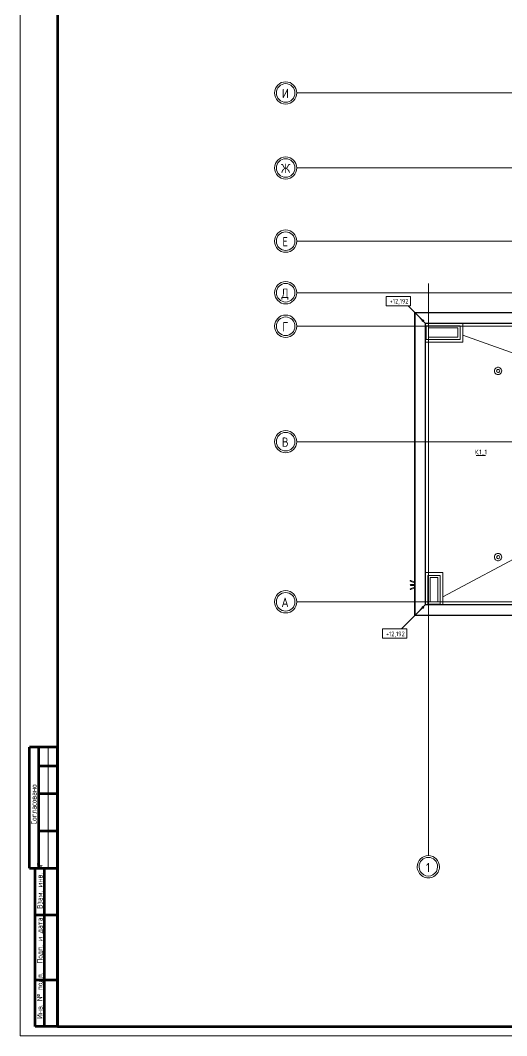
# Model space of a CAD drawing. Header units: millimetres. Extents: x -87434 to 499450, y -468665 to 122144.
# Drawn here: x 380550 to 406706, y -29789 to 24745 of the extents above; entities that cross this region are included whole.
import ezdxf

# ---------------------------------------------------------------- set-up
doc = ezdxf.new("R2010")
doc.units = ezdxf.units.MM
doc.linetypes.add('ADSK_Линия сетки', pattern=[25, 20, -2.5, 0, -2.5])
for name, color, linetype, lineweight in [('Высотные отметки', 252, 'Continuous', 9), ('Крыши', 252, 'Continuous', 9), ('Марки крыш', 252, 'Continuous', 20), ('Мебель', 252, 'Continuous', 18), ('Оси', 252, 'Continuous', 9), ('ОФ_рамка', 8, 'Continuous', 60), ('Поручни', 252, 'Continuous', 9), ('Специальное оборудование', 252, 'Continuous', 18), ('Типовые аннотации', 252, 'Continuous', 18)]:
    doc.layers.add(name, color=color, linetype=linetype, lineweight=lineweight)
doc.layers.add('Стены', color=252, linetype='Continuous')
doc.styles.add('GOST Common_2', font='', dxfattribs={"width": 0.9, "height": 250})
doc.styles.add('GOST Common_3', font='', dxfattribs={"height": 3.5})
doc.styles.add('ГОСТ 2.304', font='')
doc.styles.get('GOST Common_2').set_extended_font_data('GOST type B')
doc.styles.get('GOST Common_3').set_extended_font_data('GOST 2.304 type A')
doc.styles.get('ГОСТ 2.304').set_extended_font_data('GOST 2.304 type A')

# ---------------------------------------------------------------- blocks, each defined once
blk = doc.blocks.new('А0')
at = {"layer": 'ОФ_рамка', "color": 0, "linetype": 'Continuous', "lineweight": 5, "ltscale": 100}
for points in [[(222168, -309617), (222168, -393717)], [(222168, -393717), (341068, -393717)]]:
    blk.add_lwpolyline(points, dxfattribs=at)
at = {"layer": 'ОФ_рамка', "color": 0, "linetype": 'Continuous', "ltscale": 100}
for points in [[(224168, -310117), (224168, -393217)], [(224168, -393217), (340568, -393217)]]:
    blk.add_lwpolyline(points, dxfattribs=at)
at = {"layer": 'ОФ_рамка', "color": 0, "linetype": 'Continuous'}
for points in [[(222668, -384717), (222668, -378217)], [(224168, -378217), (222668, -378217)], [(223168, -384717), (223168, -378217)], [(224168, -393217), (224168, -378217)], [(223168, -379217), (224168, -379217)], [(223168, -380717), (224168, -380717)], [(223168, -382717), (224168, -382717)], [(222668, -384717), (224168, -384717)], [(222968, -393217), (222968, -384717)], [(223468, -393217), (223468, -384717)], [(222968, -387217), (224168, -387217)], [(222968, -390717), (224168, -390717)], [(224168, -393217), (222968, -393217)]]:
    blk.add_lwpolyline(points, dxfattribs=at)
at = {"layer": 'ОФ_рамка', "color": 0, "linetype": 'Continuous', "lineweight": 5}
blk.add_lwpolyline([(223668, -384717), (223668, -378217)], dxfattribs=at)
at = {"layer": 'ОФ_рамка', "color": 0, "linetype": 'Continuous', "lineweight": 5, "char_height": 300, "attachment_point": 1, "rotation": 90, "style": 'ГОСТ 2.304'}
for s, insert, width in [('\\fGOST 2.304 type A|b0|i0|c1|p34;\\W1.0000000000;\\T1.0000000000;\\o\\lСогласовано', (222748, -382374), 1992.86), ('\\fGOST 2.304 type A|b0|i0|c1|p34;\\W1.0000000000;\\T1.0000000000;\\o\\lВзам. инв. №', (223066, -386910), 2077.93), ('\\fGOST 2.304 type A|b0|i0|c1|p34;\\W1.0000000000;\\T1.0000000000;\\o\\lПодп. и дата', (223068, -389839), 2065.5), ('\\fGOST 2.304 type A|b0|i0|c1|p34;\\W1.0000000000;\\T1.0000000000;\\o\\lИнв. № подл.', (223065, -392816), 2070.21)]:
    blk.add_mtext(s, dxfattribs=dict(at, insert=insert, width=width))
blk = doc.blocks.new('Трехрожковый флагодержатель - Трехрожковый флагодержатель-1741655-Маркировочный план кровли')
at = {"layer": 'Мебель'}
for p, q in [((-424, -30), (-424, 0)), ((-146, 0), (-146, -30)), ((146, 0), (146, -30)), ((424, 0), (424, -30)), ((-146, -30), (-424, -30)), ((-149, -30), (-247, -243)), ((-202, -264), (-94, -30)), ((146, -30), (-146, -30)), ((-24, -30), (-24, -250)), ((26, -250), (26, -30)), ((94, -30), (202, -265)), ((424, -30), (146, -30)), ((248, -244), (149, -30))]:
    blk.add_line(p, q, dxfattribs=at)
for centre, major_axis, ratio, start_param, end_param in [((-225, -254), (-22.7, 10.5), 0.627171, 3.776342, 6.917934), ((-225, -254), (-22.7, 10.5), 0.627171, 0.634749, 3.776342), ((1, -250), (25, 0), 0.707107, 0, 3.141593), ((1, -250), (-25, 0), 0.707107, 0, 3.141593), ((225, -254), (22.7, 10.5), 0.627171, 2.506844, 5.648436), ((225, -254), (22.7, 10.5), 0.627171, 5.648436, 8.790029)]:
    blk.add_ellipse(centre, major_axis=major_axis, ratio=ratio, start_param=start_param, end_param=end_param, dxfattribs=at)
blk = doc.blocks.new('TN_Аэратор кровельный ТехноНИКОЛЬ ЭКО_Тип 2 - Аэратор кровельный ТехноНИКОЛЬ ЭКО 110x470мм-V21-Маркировочный план кровли')
at = {"layer": 'Специальное оборудование'}
for p, q in [((-29586, -7645), (-29586, -7645)), ((-29586, -8035), (-29586, -8035)), ((-29581, -7790), (-29582, -7790)), ((-29582, -7890), (-29581, -7890)), ((-29579, -7755), (-29581, -7755)), ((-29581, -7925), (-29579, -7925))]:
    blk.add_line(p, q, dxfattribs=at)
for centre, major_axis, start_param, end_param in [((-29586, -7840), (0, 195), 4.712389, 7.853982), ((-29586, -7840), (0, 195), 1.570796, 4.712389), ((-29581, -7840), (0, 85), 6.108652, 7.853982), ((-29581, -7840), (0, 85), 1.570796, 3.316126), ((-29579, -7840), (0, 85), 4.712389, 7.853982), ((-29579, -7840), (0, 85), 1.570796, 4.712389), ((-29586, -7840), (0, 195), 6.162355, 6.404016), ((-29586, -7840), (0, 195), 3.020762, 3.262423)]:
    blk.add_ellipse(centre, major_axis=major_axis, ratio=0.999885, start_param=start_param, end_param=end_param, dxfattribs=at)
blk = doc.blocks.new('Ограждение - Ограждение-5289488-Маркировочный план кровли')
at = {"layer": 'Поручни'}
for p, q in [((-13877, -2902), (-13856, -2923)), ((-13877, -2902), (-13877, -4702)), ((-13856, -2923), (-13877, -2902)), ((-8793, -2902), (-13877, -2902)), ((-13856, -2923), (-13306, -3473)), ((-13856, -2923), (-13856, -4723)), ((-13306, -3473), (-13856, -2923)), ((-8814, -2923), (-13856, -2923)), ((-8814, -2923), (-9364, -3473)), ((-9364, -3473), (-8814, -2923)), ((-8793, -2902), (-8814, -2923)), ((-8814, -2923), (-8793, -2902)), ((-8814, -4723), (-8814, -2923)), ((-8793, -4702), (-8793, -2902)), ((9723, -2902), (9744, -2923)), ((9723, -2902), (9723, -4702)), ((9744, -2923), (9723, -2902)), ((14807, -2902), (9723, -2902)), ((9744, -2923), (10294, -3473)), ((9744, -2923), (9744, -4723)), ((10294, -3473), (9744, -2923)), ((14786, -2923), (9744, -2923)), ((14786, -2923), (14236, -3473)), ((14236, -3473), (14786, -2923)), ((14807, -2902), (14786, -2923)), ((14786, -2923), (14807, -2902)), ((14786, -4723), (14786, -2923)), ((14807, -4702), (14807, -2902)), ((-13306, -3473), (-13284, -3494)), ((-13306, -3473), (-13306, -5273)), ((-13284, -3494), (-13306, -3473)), ((-9364, -3473), (-13306, -3473)), ((-13284, -3494), (-13284, -5294)), ((-9385, -3494), (-13284, -3494)), ((-9364, -3473), (-9385, -3494)), ((-9385, -3494), (-9364, -3473)), ((-9385, -5294), (-9385, -3494)), ((-9364, -5273), (-9364, -3473)), ((10294, -3473), (10316, -3494)), ((10294, -3473), (10294, -5273)), ((10316, -3494), (10294, -3473)), ((14236, -3473), (10294, -3473)), ((10316, -3494), (10316, -5294)), ((14215, -3494), (10316, -3494)), ((14236, -3473), (14215, -3494)), ((14215, -3494), (14236, -3473)), ((14215, -5294), (14215, -3494)), ((14236, -5273), (14236, -3473)), ((-34074, -4702), (-34053, -4723)), ((-34074, -4702), (-34074, -20978)), ((-34053, -4723), (-34074, -4702)), ((-13877, -4702), (-34074, -4702)), ((-34053, -4723), (-33503, -5273)), ((-34053, -4723), (-34053, -20957)), ((-33503, -5273), (-34053, -4723)), ((-13856, -4723), (-34053, -4723)), ((-13877, -4702), (-13856, -4723)), ((-13856, -4723), (-13877, -4702)), ((-13856, -4723), (-13306, -5273)), ((-13306, -5273), (-13856, -4723)), ((-8814, -4723), (-9364, -5273)), ((-9364, -5273), (-8814, -4723)), ((-8793, -4702), (-8814, -4723)), ((-8814, -4723), (-8793, -4702)), ((9744, -4723), (-8814, -4723)), ((9723, -4702), (-8793, -4702)), ((9723, -4702), (9744, -4723)), ((9744, -4723), (9723, -4702)), ((9744, -4723), (10294, -5273)), ((10294, -5273), (9744, -4723)), ((14236, -5273), (14786, -4723)), ((14786, -4723), (14236, -5273)), ((14786, -4723), (14807, -4702)), ((14807, -4702), (14786, -4723)), ((34981, -4723), (14786, -4723)), ((35002, -4702), (14807, -4702)), ((34431, -5273), (34981, -4723)), ((34981, -4723), (34431, -5273)), ((34981, -4723), (35002, -4702)), ((35002, -4702), (34981, -4723)), ((34981, -20957), (34981, -4723)), ((35002, -20978), (35002, -4702)), ((-33503, -5273), (-33482, -5294)), ((-33503, -5273), (-33503, -20407)), ((-33482, -5294), (-33503, -5273)), ((-13306, -5273), (-33503, -5273)), ((-33482, -5294), (-33482, -20386)), ((-13284, -5294), (-33482, -5294)), ((-13306, -5273), (-13284, -5294)), ((-13284, -5294), (-13306, -5273)), ((-9364, -5273), (-9385, -5294)), ((-9385, -5294), (-9364, -5273)), ((10316, -5294), (-9385, -5294)), ((10294, -5273), (-9364, -5273)), ((10294, -5273), (10316, -5294)), ((10316, -5294), (10294, -5273)), ((14215, -5294), (14236, -5273)), ((14236, -5273), (14215, -5294)), ((34410, -5294), (14215, -5294)), ((34431, -5273), (14236, -5273)), ((34410, -5294), (34431, -5273)), ((34431, -5273), (34410, -5294)), ((34410, -20386), (34410, -5294)), ((34431, -20407), (34431, -5273)), ((-34053, -20957), (-33503, -20407)), ((-33503, -20407), (-34053, -20957)), ((-33503, -20407), (-33482, -20386)), ((-33482, -20386), (-33503, -20407)), ((-33503, -20407), (34431, -20407)), ((-33482, -20386), (34410, -20386)), ((34431, -20407), (34410, -20386)), ((34410, -20386), (34431, -20407)), ((34981, -20957), (34431, -20407)), ((34431, -20407), (34981, -20957)), ((-34074, -20978), (-34053, -20957)), ((-34053, -20957), (-34074, -20978)), ((-34074, -20978), (35002, -20978)), ((-34053, -20957), (34981, -20957)), ((35002, -20978), (34981, -20957)), ((34981, -20957), (35002, -20978))]:
    blk.add_line(p, q, dxfattribs=at)
blk = doc.blocks.new('Ось сетки - Круг_Ø12 мм 2-461932-Маркировочный план кровли')
at = {"layer": 'Оси', "lineweight": 20}
for radius, start, end in [(6, 360, 180), (6, 180, 360), (5, 360, 180), (5, 180, 360)]:
    blk.add_arc((0, 0), radius, start, end, dxfattribs=at)
blk = doc.blocks.new('ADSK_Марка_Крыша - Экземпляр_ADSK_Позиция-153527-Маркировочный план кровли')
at = {"layer": 'Марки крыш'}
blk.add_line((-2.5, 0), (2.5, 0), dxfattribs=at)
blk = doc.blocks.new('Высотные отметки - Рамка-12095-Маркировочный план кровли')
at = {"layer": 'Типовые аннотации', "lineweight": 20}
for p, q in [((-6.5, 0), (-6.5, 5)), ((-6.5, 5), (6.5, 5)), ((6.5, 5), (6.5, 0)), ((6.5, 0), (-6.5, 0))]:
    blk.add_line(p, q, dxfattribs=at)
blk = doc.blocks.new('Кровля_Живописная')
at = {"layer": 'Высотные отметки'}
h = blk.add_hatch(color=256, dxfattribs=at)
edge = h.paths.add_edge_path()
edge.add_arc((-68638, 15838), 50, 0, 360)
h = blk.add_hatch(color=256, dxfattribs=at)
edge = h.paths.add_edge_path()
edge.add_arc((-68638, 438), 50, 0, 360)
at = {"layer": 'Высотные отметки', "lineweight": 20}
for p, q in [((-69430, 16630), (-69948, 16630)), ((-68638, 15838), (-69430, 16630)), ((-68638, 438), (-69786, -710)), ((-69786, -710), (-70150, -710))]:
    blk.add_line(p, q, dxfattribs=at)
at = {"layer": 'Высотные отметки'}
for centre in [(-68638, 15838), (-68638, 438)]:
    blk.add_circle(centre, 50, dxfattribs=at)
at = {"layer": 'Крыши'}
for p, q in [((-66482, 15065), (-51519, 9698)), ((-51509, 9555), (-67558, 1013))]:
    blk.add_line(p, q, dxfattribs=at)
at = {"layer": 'Оси', "linetype": 'ADSK_Линия сетки'}
for p, q in [((-27784, 28068), (-75410, 28068)), ((-27784, 24038), (-75410, 24038)), ((-28051, 20108), (-75410, 20108)), ((-68338, 17838), (-68338, -12888)), ((1529, 17338), (-75410, 17338)), ((1529, 15538), (-75410, 15538)), ((1529, 9338), (-75410, 9338)), ((1529, 738), (-75410, 738))]:
    blk.add_line(p, q, dxfattribs=at)
at = {"layer": 'Стены', "lineweight": 18}
for p, q in [((-68458, 15568), (-66634, 15568)), ((-68458, 14828), (-68458, 15568)), ((-66754, 15448), (-68338, 15448)), ((-68338, 15448), (-68338, 14948)), ((-66754, 14948), (-66754, 15448)), ((-66634, 15568), (-66634, 14828)), ((-66482, 15684), (-66482, 14676)), ((-66634, 14828), (-68458, 14828)), ((-68338, 14948), (-66754, 14948)), ((-66482, 14676), (-68484, 14676)), ((-68484, 2310), (-67558, 2310)), ((-67558, 2310), (-67558, 592)), ((-68368, 2158), (-67710, 2158)), ((-68368, 618), (-68368, 2158)), ((-67830, 2038), (-68248, 2038)), ((-68248, 2038), (-68248, 738)), ((-67830, 738), (-67830, 2038)), ((-67710, 2158), (-67710, 618)), ((-67710, 618), (-68368, 618)), ((-68248, 738), (-67830, 738))]:
    blk.add_line(p, q, dxfattribs=at)
at = {"layer": 'Высотные отметки', "lineweight": 20, "xscale": 99.99999999999993, "yscale": 99.99999999999993, "zscale": 99.99999999999993}
blk.add_blockref('Высотные отметки - Рамка-12095-Маркировочный план кровли', (-69948, 16630), dxfattribs=at)
at = {"layer": 'Высотные отметки', "lineweight": 20, "extrusion": (0, 0, -1), "xscale": 99.99999999999993, "yscale": 99.99999999999993, "zscale": 99.99999999999993, "rotation": 180}
blk.add_blockref('Высотные отметки - Рамка-12095-Маркировочный план кровли', (70150, -710), dxfattribs=at)
at = {"layer": 'Марки крыш', "xscale": 99.99999999999993, "yscale": 99.99999999999993, "zscale": 99.99999999999993}
blk.add_blockref('ADSK_Марка_Крыша - Экземпляр_ADSK_Позиция-153527-Маркировочный план кровли', (-65518, 8591), dxfattribs=at)
at = {"layer": 'Мебель', "rotation": 270.0000000000005}
blk.add_blockref('Трехрожковый флагодержатель - Трехрожковый флагодержатель-1741655-Маркировочный план кровли', (-69040, 1640), dxfattribs=at)
at = {"layer": 'Оси', "lineweight": 20, "xscale": 99.99999999999993, "yscale": 99.99999999999993, "zscale": 99.99999999999993}
for p, rotation in [((-76010, 28068), 90), ((-76010, 24038), 90), ((-76010, 20108), 90), ((-76010, 17338), 90), ((-76010, 15538), 90), ((-76010, 9338), 90), ((-76010, 738), 90), ((-68338, -13488), 180)]:
    blk.add_blockref('Ось сетки - Круг_Ø12 мм 2-461932-Маркировочный план кровли', p, dxfattribs=dict(at, rotation=rotation))
at = {"layer": 'Поручни'}
blk.add_blockref('Ограждение - Ограждение-5289488-Маркировочный план кровли', (-35002, 20978), dxfattribs=at)
at = {"layer": 'Специальное оборудование'}
for p in [(-35002, 20978), (-35002, 10978)]:
    blk.add_blockref('TN_Аэратор кровельный ТехноНИКОЛЬ ЭКО_Тип 2 - Аэратор кровельный ТехноНИКОЛЬ ЭКО 110x470мм-V21-Маркировочный план кровли', p, dxfattribs=at)
at = {"layer": 'Высотные отметки', "lineweight": 20, "char_height": 250, "width": 1113.3, "attachment_point": 1, "line_spacing_factor": 1.022761, "style": 'GOST Common_3'}
for insert in [(-70412, 17006), (-70614, -859)]:
    blk.add_mtext('+12,192', dxfattribs=dict(at, insert=insert))
at = {"layer": 'Марки крыш', "lineweight": 9, "char_height": 250, "attachment_point": 1, "style": 'GOST Common_3'}
for s, insert, width in [('\\fGOST Common|b0|i0|c204|p34|;\\W.9;К', (-65849, 8909), 216.46), ('.1_1', (-65670, 8909), 598.86)]:
    blk.add_mtext(s, dxfattribs=dict(at, insert=insert, width=width))
at = {"layer": 'Оси', "char_height": 500, "attachment_point": 1, "style": 'GOST Common_2'}
for s, insert, width in [('\\fGOST Common|b0|i0|c204|p34|;\\W.9;И', (-76213, 28293), 440.13), ('\\fGOST Common|b0|i0|c204|p34|;\\W.9;Ж', (-76260, 24263), 555.57), ('\\fGOST Common|b0|i0|c204|p34|;\\W.9;Е', (-76192, 20333), 389.62), ('\\fGOST Common|b0|i0|c204|p34|;\\W.9;Д', (-76236, 17563), 497.85), ('\\fGOST Common|b0|i0|c204|p34|;\\W.9;Г', (-76192, 15763), 389.62), ('\\fGOST Common|b0|i0|c204|p34|;\\W.9;В', (-76216, 9563), 447.34), ('\\fGOST Common|b0|i0|c204|p34|;\\W.9;А', (-76236, 963), 497.85), ('\\fGOST Common|b0|i0|c204|p34|;\\W.9;1', (-68460, -13283), 281.39)]:
    blk.add_mtext(s, dxfattribs=dict(at, insert=insert, width=width))

msp = doc.modelspace()

# ---------------------------------------------------------------- block references
at = {"color": 0}
msp.add_blockref('Кровля_Живописная', (470829.95926, -7224.74798), dxfattribs=at)
at = {"layer": 'ОФ_рамка', "color": 0, "lineweight": -2}
msp.add_blockref('А0', (158382.17989, 363927.60181), dxfattribs=at)

doc.saveas('drawing.dxf')
